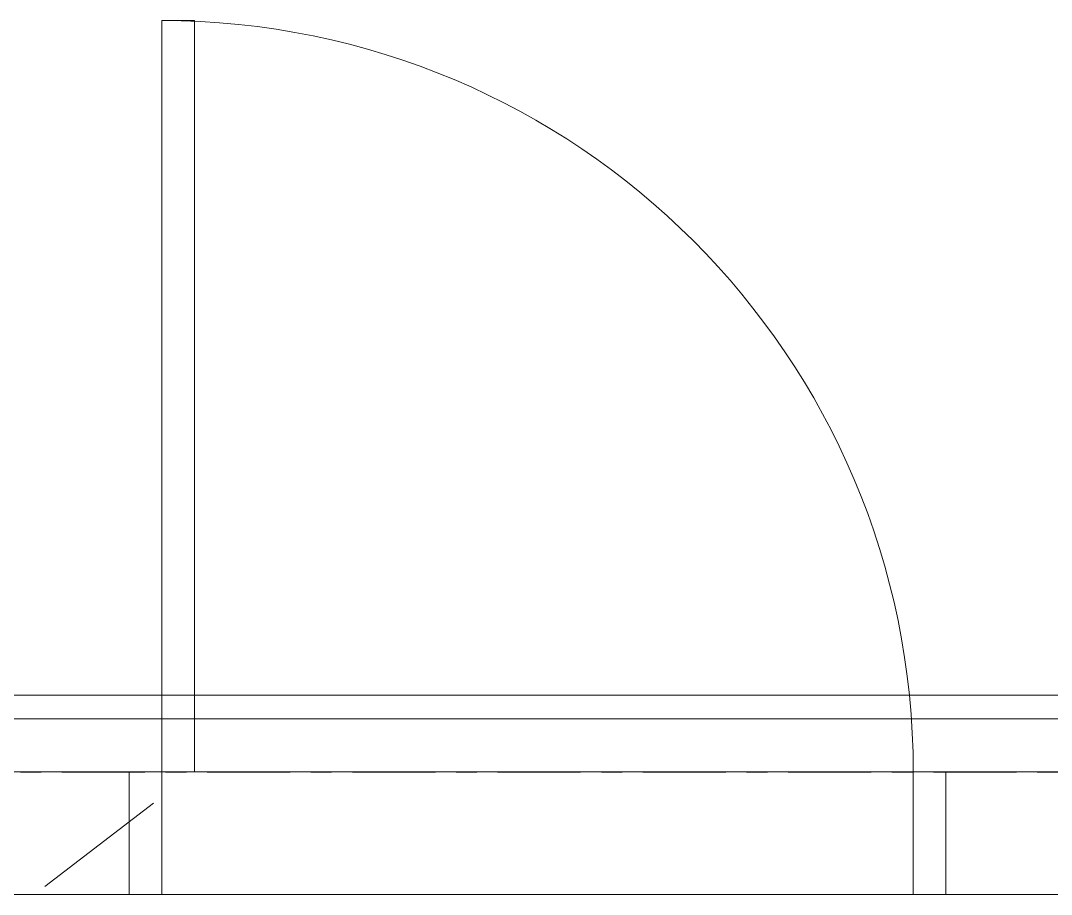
# Model space of a CAD drawing. Header units: millimetres. Extents: x -677815 to 406757, y -145898 to 39000.
# Drawn here: x 259587 to 260849, y -150 to 920 of the extents above; entities that cross this region are included whole.
import ezdxf

# ---------------------------------------------------------------- set-up
doc = ezdxf.new("R2010")
doc.units = ezdxf.units.MM
doc.header["$LTSCALE"] = 8
doc.linetypes.add('Xref building Toll$0$Grid Line', pattern=[22.225, 12.7, -3.175, 3.175, -3.175])
for name, color, linetype, lineweight in [('Xref building Toll$0$A-DOOR', 8, 'Continuous', 9), ('Xref building Toll$0$A-DOOR-HDLN', 8, 'Continuous', 9), ('Xref building Toll$0$A-WALL', 8, 'Continuous', 9), ('Xref building Toll$0$A-WALL-PATT', 8, 'Continuous', 9)]:
    doc.layers.add(name, color=color, linetype=linetype, lineweight=lineweight)
doc.layers.add('Xref building Toll$0$S-GRID', color=8, linetype='Continuous')

# ---------------------------------------------------------------- blocks, each defined once
blk = doc.blocks.new('Xref building Toll$0$Toll Grids')
at = {"layer": 'Xref building Toll$0$S-GRID', "linetype": 'Xref building Toll$0$Grid Line'}
blk.add_line((-9195.8, 0), (280997.7, 0), dxfattribs=at)
blk = doc.blocks.new('Xref building Toll$0$_SBA 1SWING SPDoor 01a - 920W x 2040H WD-1991710-MASTER GROUND FLOOR')
at = {"layer": 'Xref building Toll$0$A-DOOR'}
for p, q in [((-500, -75), (-500, 75)), ((-460, 75), (-500, 75)), ((-500, 75), (-500, 75)), ((-460, 75), (-500, 75)), ((-500, 75), (-500, -75)), ((-460, 75), (-460, 75)), ((-460, 75), (-460, -75)), ((-460, -75), (-460, 75)), ((460, 75), (500, 75)), ((460, -75), (460, 75)), ((460, 75), (460, 75)), ((500, 75), (460, 75)), ((460, 75), (460, -75)), ((500, 75), (500, -75)), ((500, 75), (500, 75)), ((500, -75), (500, 75)), ((-500, -75), (-500, -75)), ((-500, -75), (-460, -75)), ((-500, -75), (-460, -75)), ((-460, -75), (-460, -75)), ((420, -75), (420, -995)), ((460, -75), (420, -75)), ((460, -995), (460, -75)), ((500, -75), (460, -75)), ((460, -75), (460, -75)), ((460, -75), (500, -75)), ((500, -75), (500, -75)), ((460, -995), (420, -995))]:
    blk.add_line(p, q, dxfattribs=at)
blk.add_arc((460, -75), 920, 180, 270, dxfattribs=at)
at = {"layer": 'Xref building Toll$0$A-DOOR-HDLN'}
blk.add_line((-460, -75), (460, -75), dxfattribs=at)
blk = doc.blocks.new('Xref building Toll$0$building block 28092016')
at = {"layer": 'Xref building Toll$0$A-WALL-PATT', "lineweight": 9}
h = blk.add_hatch(dxfattribs=at)
h.set_pattern_fill('FP_1', color=256, style=0, pattern_type=2)
h.set_pattern_definition([(50, (714549.7, -811512), (3643.682, -318.78), [381, -4191]), (355, (714549.7, -811512), (-704.856, 3821.136), [304.8, -3352.8]), (100.451, (714853.3, -811538.5), (2938.852, 3502.332), [323.8, -3561.8]), (46.184, (714549.7, -810496), (5421.58, -840.856), [571.5, -6286.5]), (96.636, (715001.5, -810566), (4748.05, 4948.55), [485.7, -5342.7]), (351.184, (714549.7, -810496), (4748.1, 4948.51), [457.2, -5029.2]), (21, (715057.7, -810750), (3032.288, -2045.304), [381, -4191]), (326, (715057.7, -810750), (1236.04, 3683.76), [304.8, -3352.8]), (71.451, (715310.3, -810920.4), (4268.343, 1638.425), [323.8, -3561.8]), (37.5, (714549.7, -811512), (61.772, 1691.101), [167.64, -3144.52, 167.64, -3235.96, -3365.5]), (37.5, (714549.7, -811512), (61.772, 1691.101), [-6715.76, 167.64, -3197.86]), (7.5, (714549.7, -811512), (1336.393, 2003.611), [167.64, -1772.92, 167.64, -3068.32, -1282.7]), (7.5, (714549.7, -811512), (1336.393, 2003.611), [-5176.52, 167.64, -1115.06]), (327.5, (713416.8, -811512), (2711.818, -114.5786), [167.64, -1102.36, 167.64, -3794.76, -5257.8]), (327.5, (713416.8, -811512), (2711.818, -114.5786), [-5232.4, 167.64, -5090.16]), (317.5, (712908.8, -811512), (2962.586, 508.533), [167.64, -1483.36, 167.64, -2463.8, -3733.8]), (317.5, (712908.8, -811512), (2962.586, 508.533), [-4282.44, 167.64, -3566.16])])
h.paths.add_polyline_path([(992549.6, -671649.5), (992549.6, -671499.5), (943064.6, -671499.5), (943064.6, -671649.5), (992399.6, -671649.5)], flags=0)
at = {"layer": 'Xref building Toll$0$A-WALL', "lineweight": 18}
for p, q in [((992643.6, -671405.5), (929492.1, -671405.5)), ((929492.1, -671434.5), (992614.6, -671434.5)), ((983801.6, -671499.5), (982119.6, -671499.5)), ((973732.6, -671649.5), (983442.6, -671649.5))]:
    blk.add_line(p, q, dxfattribs=at)
at = {"layer": 'Xref building Toll$0$A-DOOR', "rotation": 180}
blk.add_blockref('Xref building Toll$0$_SBA 1SWING SPDoor 01a - 920W x 2040H WD-1991710-MASTER GROUND FLOOR', (982769.6, -671574.5), dxfattribs=at)
blk = doc.blocks.new('Xref building Toll')
for name, p in [('Xref building Toll$0$Toll Grids', (0, 0)), ('Xref building Toll$0$building block 28092016', (-722549.6, 671499.5))]:
    blk.add_blockref(name, p)

msp = doc.modelspace()

# ---------------------------------------------------------------- block references
msp.add_blockref('Xref building Toll', (0, 0))

doc.saveas('drawing.dxf')
